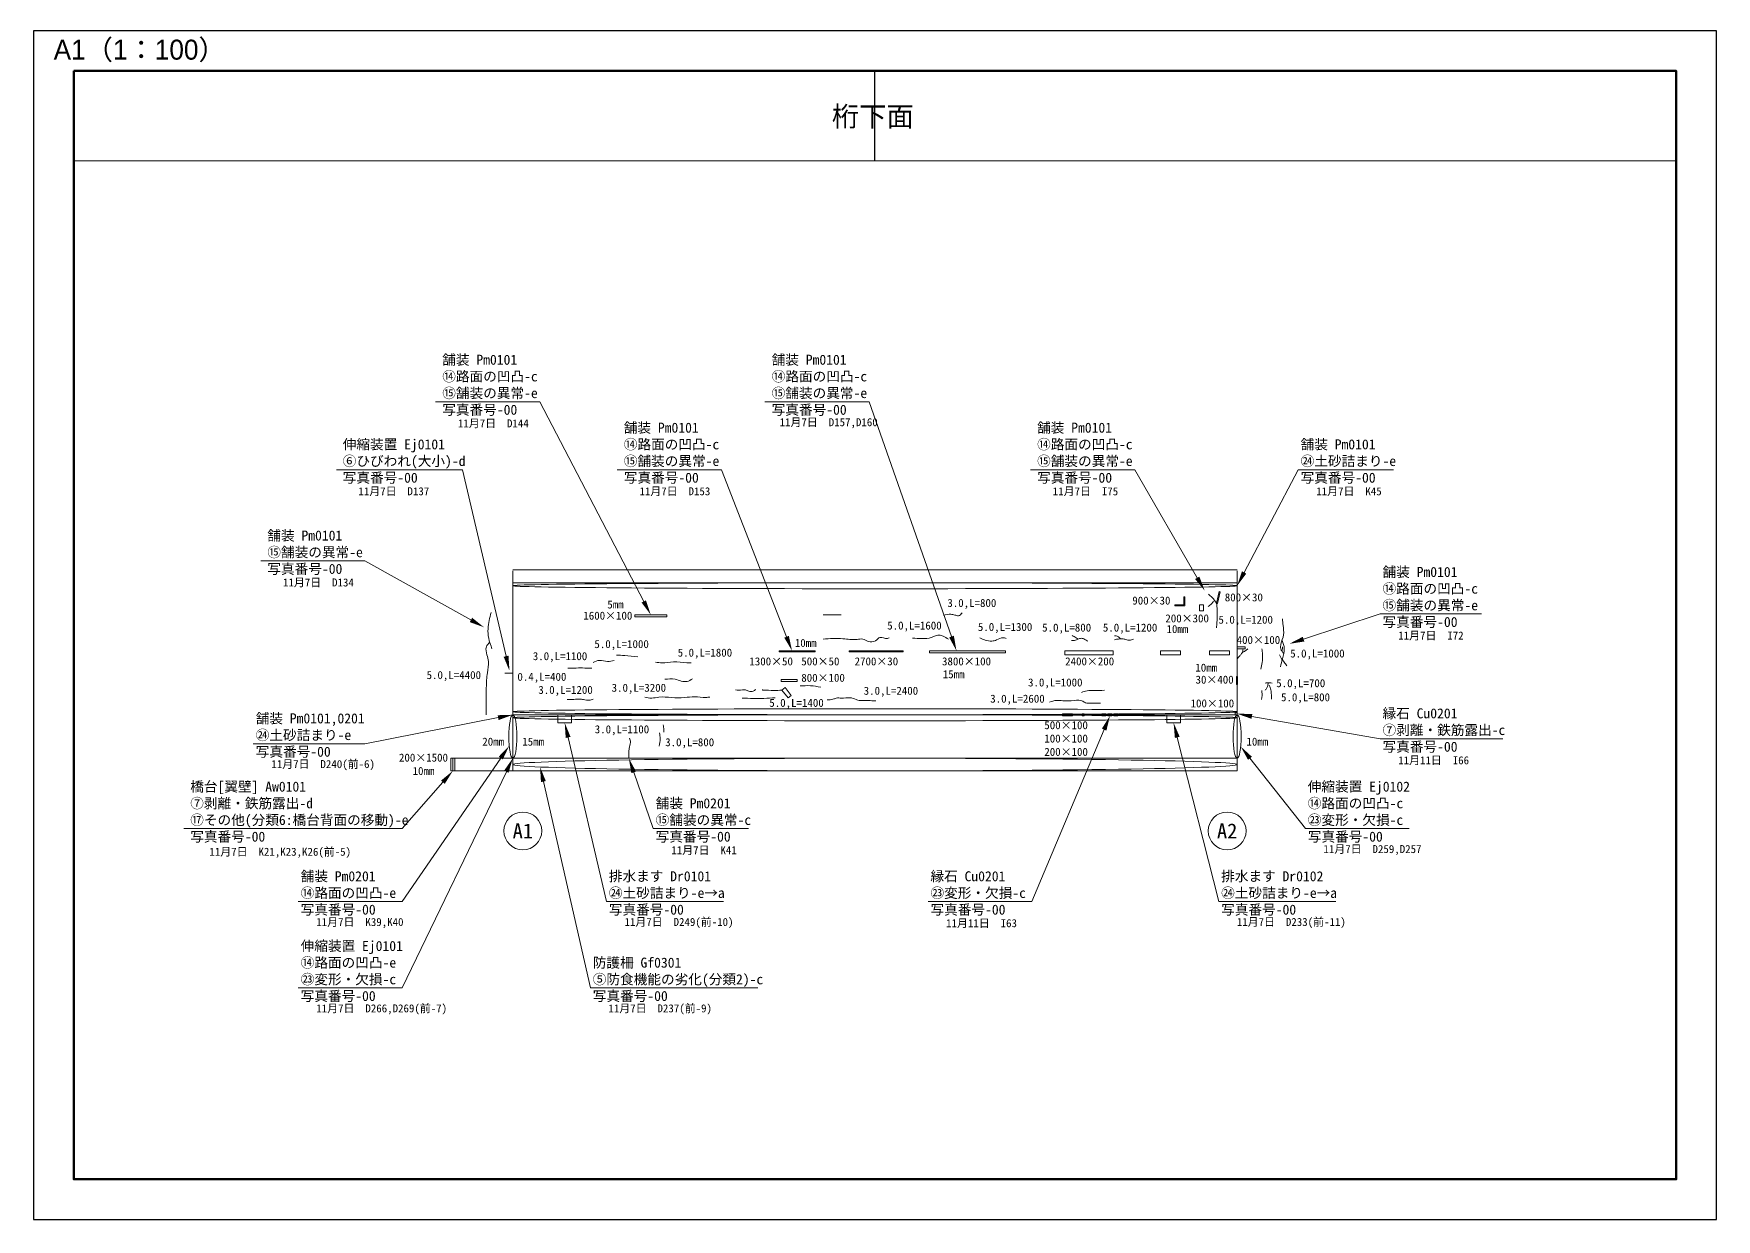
# Model space of a CAD drawing. Header units: millimetres. Extents: x 718636 to 802736, y 181423 to 368697.
# Drawn here: x 718636 to 802736, y 181423 to 240689 of the extents above; entities that cross this region are included whole.
import ezdxf
from ezdxf import colors
from ezdxf.entities.mleader import LeaderData, LeaderLine
from ezdxf.math import Vec2, Vec3

# ---------------------------------------------------------------- set-up
doc = ezdxf.new("R2010")
doc.units = ezdxf.units.MM
doc.layers.get('Defpoints').update_dxf_attribs({"color": 4})
for name, color, linetype, lineweight in [('D-MTR-FRAM', 7, 'Continuous', 13), ('D-STR', 1, 'Continuous', 13), ('D-STR-HTXT', 7, 'Continuous', 13), ('D-STR-TXT', 7, 'Continuous', 13), ('D-TTL', 2, 'Continuous', 140)]:
    doc.layers.add(name, color=color, linetype=linetype, lineweight=lineweight)
doc.styles.add('MS ゴシック', font='MS Gothic.ttf')
doc.styles.add('MSPゴシック', font='MS PGothic.ttf')
doc.styles.add('MSゴシック', font='MS Gothic.ttf')
doc.styles.get("Standard").update_dxf_attribs({"font": 'arial.ttf'})

msp = doc.modelspace()

# ---------------------------------------------------------------- linework, layer by layer
at = {"layer": 'D-MTR-FRAM'}
msp.add_lwpolyline([(720636, 234339), (720636, 183423), (800736, 183423), (800736, 234339)], close=True, dxfattribs=at)
at = {"layer": 'D-STR', "color": 0}
for p, q in [((742586, 213881), (778786, 213881)), ((742586, 213244), (742586, 213837)), ((778786, 213244), (778786, 213837)), ((742586, 213244), (742586, 204475)), ((742586, 213244), (778786, 213244)), ((778786, 213244), (778786, 204475)), ((742586, 206644), (778786, 206644)), ((742586, 204475), (778786, 204475)), ((742586, 204475), (742586, 203837)), ((778786, 204475), (778786, 203837)), ((742586, 203837), (778786, 203837))]:
    msp.add_line(p, q, dxfattribs=at)
for points in [[(744838, 206243), (745518, 206243), (745518, 206644), (744838, 206644)], [(775270, 206243), (775951, 206243), (775951, 206644), (775270, 206644)], [(739586, 203837), (742586, 203837), (742586, 204475), (739586, 204475)]]:
    msp.add_lwpolyline(points, close=True, dxfattribs=at)
at = {"layer": 'D-STR-HTXT', "color": 1}
for p, q in [((758100, 211631), (759000, 211644)), ((742586, 208726), (742186, 208726)), ((739586, 204475), (739586, 203837))]:
    msp.add_line(p, q, dxfattribs=at)
for points in [[(777893, 212808), (777942, 212796), (777805, 212212), (777757, 212223)], [(776164, 212138), (776164, 212088), (775664, 212088), (775664, 212138), (776114, 212138), (776114, 212538), (776164, 212538)], [(776903, 211838), (776903, 212138), (777103, 212138), (777103, 211838)], [(748675, 211544), (750275, 211544), (750275, 211644), (748675, 211644)], [(755888, 209794), (757188, 209794), (757188, 209844), (755888, 209844)], [(757188, 209844), (757688, 209844), (757688, 209794), (757188, 209794)], [(759394, 209844), (762094, 209844), (762094, 209794), (759394, 209794)], [(763404, 209844), (767204, 209844), (767204, 209744), (763404, 209744)], [(770182, 209844), (772582, 209844), (772582, 209644), (770182, 209644)], [(774963, 209844), (775963, 209844), (775963, 209644), (774963, 209644)], [(777398, 209844), (778398, 209844), (778398, 209644), (777398, 209644)], [(778786, 210044), (779186, 210044), (779186, 209944), (778786, 209944)], [(756003, 208405), (756803, 208405), (756803, 208305), (756003, 208305)], [(756189, 208002), (756498, 207609), (756341, 207485), (756032, 207878)], [(778761, 208150), (778811, 208150), (778811, 208550), (778761, 208550)], [(770054, 206594), (770554, 206594), (770554, 206694), (770054, 206694)], [(771042, 206594), (771142, 206594), (771142, 206694), (771042, 206694)], [(772029, 206594), (772229, 206594), (772229, 206694), (772029, 206694)], [(772329, 206594), (772529, 206594), (772529, 206694), (772329, 206694)], [(772629, 206594), (772829, 206594), (772829, 206694), (772629, 206694)], [(778686, 206644), (778786, 206644), (778786, 206744), (778686, 206744)], [(739686, 203837), (739486, 203837), (739486, 204475), (739686, 204475)]]:
    msp.add_lwpolyline(points, close=True, dxfattribs=at)
msp.add_lwpolyline([(780007, 207410), (780039, 207605), (780028, 207863)], dxfattribs=at)
at = {"layer": 'D-STR-HTXT', "color": 1, "extrusion": (0, 0, -1)}
for centre in [(760686, 213093), (760686, 206494)]:
    msp.add_ellipse(centre, major_axis=(-18100, 0), ratio=0.008287, dxfattribs=at)
at = {"layer": 'D-STR-HTXT', "color": 1}
for centre, major_axis, ratio in [((760686, 206794), (-18100, 0), 0.008287), ((742586, 205559), (0, 1085), 0.184363), ((778786, 205559), (0, 1085), 0.184363)]:
    msp.add_ellipse(centre, major_axis=major_axis, ratio=ratio, dxfattribs=at)
at = {"layer": 'D-STR-HTXT', "extrusion": (0, 0, -1)}
msp.add_ellipse((760686, 204156), major_axis=(-18100, 0), ratio=0.017601, dxfattribs=at)
at = {"layer": 'D-STR-HTXT', "color": 1}
for points, knots in [([(777609, 212330), (777577, 212280), (777507, 212170), (777399, 212096), (777339, 212056)], [0, 0, 0, 0, 176.346337, 388.574244, 388.574244, 388.574244, 388.574244]), ([(777774, 212196), (777698, 212305), (777577, 212479), (777414, 212614), (777353, 212665)], [0, 0, 0, 0, 395.29554, 632.558779, 632.558779, 632.558779, 632.558779]), ([(777774, 212196), (777779, 212036), (777790, 211720), (777788, 211317), (777761, 211077), (777752, 210992)], [0, 0, 0, 0, 481.124179, 949.005832, 1206.235633, 1206.235633, 1206.235633, 1206.235633]), ([(741501, 211758), (741430, 211488), (741319, 211068), (741361, 210442), (741478, 210120), (741543, 209944)], [0, 0, 0, 0, 831.388633, 1293.87645, 1854.822138, 1854.822138, 1854.822138, 1854.822138]), ([(764107, 211623), (764232, 211647), (764423, 211684), (764667, 211638), (764879, 211556), (764986, 211669), (765046, 211733)], [0, 0, 0, 0, 375.25564, 571.700353, 754.560237, 992.161668, 992.161668, 992.161668, 992.161668]), ([(781053, 211444), (781062, 211333), (781083, 211066), (781152, 210627), (780974, 210266), (780939, 209917), (781055, 209776), (781120, 209699)], [0, 0, 0, 0, 334.957744, 810.487476, 1284.900201, 1519.487229, 1807.546577, 1807.546577, 1807.546577, 1807.546577]), ([(741430, 210274), (741361, 210200), (741195, 210023), (741285, 209651), (741406, 209239), (741284, 208682), (741253, 208034), (741264, 207332), (741255, 206881), (741250, 206644)], [0, 0, 0, 0, 288.778186, 689.90301, 1030.116197, 1593.348581, 2342.926841, 2986.842576, 3697.050112, 3697.050112, 3697.050112, 3697.050112]), ([(761388, 210495), (761360, 210481), (761219, 210411), (760935, 210617), (760714, 210273), (760353, 210264), (760088, 210471), (759644, 210364), (758993, 210487), (758424, 210450), (758092, 210428)], [0, 0, 0, 0, 90.532756, 463.830728, 739.509508, 1110.912235, 1404.5014, 1690.812394, 2397.750453, 3389.845429, 3389.845429, 3389.845429, 3389.845429]), ([(762560, 210470), (762717, 210466), (763029, 210459), (763413, 210449), (763671, 210581), (763877, 210645), (764125, 210566), (764272, 210477), (764356, 210426)], [0, 0, 0, 0, 476.359922, 943.777425, 1108.618882, 1342.256512, 1565.379967, 1860.759786, 1860.759786, 1860.759786, 1860.759786]), ([(765920, 210490), (766007, 210450), (766198, 210361), (766494, 210305), (766797, 210376), (767027, 210540), (767189, 210473), (767239, 210453)], [0, 0, 0, 0, 288.993341, 633.809873, 870.937131, 1222.999479, 1377.73449, 1377.73449, 1377.73449, 1377.73449]), ([(770500, 210354), (770569, 210355), (770682, 210358), (770838, 210425), (770996, 210489), (771174, 210419), (771273, 210352), (771322, 210318)], [0, 0, 0, 0, 203.169336, 334.293929, 509.523172, 692.914657, 871.939808, 871.939808, 871.939808, 871.939808]), ([(770535, 210601), (770571, 210586), (770678, 210541), (770767, 210468), (770827, 210420)], [0, 0, 0, 0, 116.881669, 344.973817, 344.973817, 344.973817, 344.973817]), ([(772653, 210589), (772713, 210586), (772834, 210580), (772913, 210487), (772954, 210439)], [0, 0, 0, 0, 170.94154, 349.569113, 349.569113, 349.569113, 349.569113]), ([(772661, 210397), (772786, 210421), (772976, 210459), (773223, 210408), (773415, 210348), (773540, 210393), (773606, 210417)], [0, 0, 0, 0, 375.25564, 571.700353, 754.560237, 958.670617, 958.670617, 958.670617, 958.670617]), ([(780951, 209038), (780983, 209172), (781056, 209475), (781199, 209927), (781084, 210228), (781032, 210362)], [0, 0, 0, 0, 416.799869, 940.310989, 1359.681778, 1359.681778, 1359.681778, 1359.681778]), ([(747758, 209630), (747898, 209623), (748255, 209604), (748611, 209560), (748827, 209534)], [0, 0, 0, 0, 421.321165, 1073.370355, 1073.370355, 1073.370355, 1073.370355]), ([(779080, 209944), (779077, 209902), (779070, 209803), (778993, 209677), (778890, 209557), (778823, 209480), (778786, 209437)], [0, 0, 0, 0, 125.259336, 293.24006, 429.693435, 600.236977, 600.236977, 600.236977, 600.236977]), ([(779032, 209747), (779085, 209774), (779188, 209828), (779275, 209904), (779317, 209940)], [0, 0, 0, 0, 178.508821, 345.122913, 345.122913, 345.122913, 345.122913]), ([(780026, 209940), (780039, 209853), (780072, 209627), (780045, 209283), (779994, 209035), (779971, 208923)], [0, 0, 0, 0, 264.826814, 683.446687, 1025.801674, 1025.801674, 1025.801674, 1025.801674]), ([(780906, 209639), (780923, 209593), (780975, 209455), (781135, 209298), (781229, 209157), (781270, 209097)], [0, 0, 0, 0, 145.67187, 436.500322, 655.919039, 655.919039, 655.919039, 655.919039]), ([(781057, 210044), (781057, 210012), (781057, 209940), (781031, 209872), (781017, 209835)], [0, 0, 0, 0, 95.236912, 214.596354, 214.596354, 214.596354, 214.596354]), ([(745334, 208967), (745616, 208977), (746013, 208991), (746410, 208972), (746526, 208967)], [0, 0, 0, 0, 844.954727, 1191.480932, 1191.480932, 1191.480932, 1191.480932]), ([(746596, 209262), (746701, 209308), (746934, 209410), (747292, 209264), (747534, 209327), (747642, 209356)], [0, 0, 0, 0, 332.957508, 738.398539, 1068.57745, 1068.57745, 1068.57745, 1068.57745]), ([(749710, 209273), (749823, 209255), (750123, 209208), (750646, 209341), (751130, 209229), (751428, 209236), (751502, 209237)], [0, 0, 0, 0, 340.683268, 904.936988, 1575.779276, 1798.680914, 1798.680914, 1798.680914, 1798.680914]), ([(750178, 208417), (750352, 208432), (750636, 208457), (750990, 208324), (751312, 208272), (751482, 208387), (751567, 208444)], [0, 0, 0, 0, 513.447561, 838.667471, 1138.181872, 1433.69093, 1433.69093, 1433.69093, 1433.69093]), ([(754731, 207912), (754687, 207877), (754587, 207795), (754382, 207795), (754224, 207903), (753994, 207873), (753830, 207880), (753718, 207884)], [0, 0, 0, 0, 164.525868, 381.796354, 555.389189, 714.719559, 1052.124817, 1052.124817, 1052.124817, 1052.124817]), ([(756032, 207878), (755900, 207866), (755585, 207836), (755256, 207879), (755059, 207882), (755044, 207882)], [0, 0, 0, 0, 395.56552, 946.00277, 988.693283, 988.693283, 988.693283, 988.693283]), ([(756942, 208083), (757114, 208095), (757462, 208119), (757804, 208056), (757976, 208023)], [0, 0, 0, 0, 517.29182, 1039.615147, 1039.615147, 1039.615147, 1039.615147]), ([(770999, 207759), (771093, 207793), (771296, 207867), (771691, 207841), (771981, 207857), (772154, 207867)], [0, 0, 0, 0, 294.475615, 643.578722, 1167.350598, 1167.350598, 1167.350598, 1167.350598]), ([(780187, 208227), (780255, 208239), (780374, 208258), (780492, 208237), (780543, 208228)], [0, 0, 0, 0, 204.806376, 358.425241, 358.425241, 358.425241, 358.425241]), ([(780187, 207873), (780215, 207911), (780275, 207992), (780323, 208123), (780342, 208211), (780349, 208248)], [0, 0, 0, 0, 141.139336, 300.659972, 412.53245, 412.53245, 412.53245, 412.53245]), ([(780394, 208117), (780424, 208042), (780485, 207888), (780496, 207649), (780499, 207493), (780500, 207422)], [0, 0, 0, 0, 239.072781, 493.892604, 708.177486, 708.177486, 708.177486, 708.177486]), ([(745300, 207412), (745414, 207409), (745618, 207404), (745891, 207434), (746145, 207407), (746377, 207338), (746532, 207400), (746593, 207425)], [0, 0, 0, 0, 340.203006, 612.70493, 817.456475, 1110.360048, 1304.895626, 1304.895626, 1304.895626, 1304.895626]), ([(749180, 207519), (749295, 207496), (749532, 207448), (749974, 207568), (750524, 207489), (751121, 207484), (751691, 207574), (752112, 207490), (752361, 207519), (752424, 207526)], [0, 0, 0, 0, 348.732538, 714.486566, 1344.726935, 1991.300994, 2505.577392, 3063.9659, 3254.214176, 3254.214176, 3254.214176, 3254.214176]), ([(755699, 207498), (755509, 207483), (754961, 207439), (754410, 207463), (754050, 207479)], [0, 0, 0, 0, 569.585534, 1650.567373, 1650.567373, 1650.567373, 1650.567373]), ([(758294, 207391), (758392, 207390), (758546, 207390), (758767, 207505), (759065, 207449), (759402, 207531), (759676, 207440), (759873, 207348), (760083, 207356), (760381, 207356), (760600, 207343), (760730, 207335)], [0, 0, 0, 0, 288.487363, 455.464834, 724.091795, 1159.839137, 1467.735628, 1567.493063, 1809.037462, 2077.664424, 2467.144643, 2467.144643, 2467.144643, 2467.144643]), ([(771963, 207219), (771786, 207218), (771518, 207216), (771197, 207224), (770983, 207399), (770580, 207350), (770155, 207323), (769739, 207386), (769525, 207315), (769412, 207277)], [0, 0, 0, 0, 540.126225, 818.834131, 908.696298, 1351.06099, 1916.35982, 2232.561146, 2583.232297, 2583.232297, 2583.232297, 2583.232297]), ([(750102, 206145), (750115, 206061), (750133, 205940), (750131, 205818), (750130, 205781)], [0, 0, 0, 0, 253.868037, 366.006733, 366.006733, 366.006733, 366.006733]), ([(748420, 205482), (748441, 205410), (748490, 205236), (748398, 204994), (748375, 204730), (748378, 204567), (748380, 204475)], [0, 0, 0, 0, 221.500741, 530.85666, 742.461967, 1018.872339, 1018.872339, 1018.872339, 1018.872339]), ([(749915, 205734), (749929, 205641), (749960, 205419), (749926, 205198), (749906, 205071)], [0, 0, 0, 0, 281.747166, 666.710902, 666.710902, 666.710902, 666.710902])]:
    msp.add_open_spline(points, degree=3, knots=knots, dxfattribs=at)
at = {"layer": 'D-STR-TXT'}
for centre in [(743086, 200837), (778286, 200837)]:
    msp.add_circle(centre, 945, dxfattribs=at)
at = {"layer": 'D-TTL', "linetype": 'Continuous'}
msp.add_lwpolyline([(720636, 238823), (800736, 238823), (800736, 183423), (720636, 183423)], close=True, dxfattribs=at)
at = {"layer": 'Defpoints'}
msp.add_line((760686, 234339), (760686, 238823), dxfattribs=at)
at = {"layer": 'Defpoints', "linetype": 'Continuous'}
msp.add_lwpolyline([(718636, 181423), (802736, 181423), (802736, 240823), (718636, 240823)], close=True, dxfattribs=at)

# ---------------------------------------------------------------- texts
at = {"layer": 'D-STR-HTXT', "color": 1, "char_height": 500, "attachment_point": 7, "style": 'MSゴシック'}
for s, width, heights, insert in [('舗装 Pm0101\\P⑭路面の凹凸-c\\P⑮舗装の異常-e\\P写真番号-00', 9073.14, [0], (739058, 221584)), ('舗装 Pm0101\\P⑭路面の凹凸-c\\P⑮舗装の異常-e\\P写真番号-00', 9073.14, [0], (755522, 221584)), ('舗装 Pm0101\\P⑭路面の凹凸-c\\P⑮舗装の異常-e\\P写真番号-00', 9073.14, [0], (748131, 218188)), ('舗装 Pm0101\\P⑭路面の凹凸-c\\P⑮舗装の異常-e\\P写真番号-00', 9073.14, [0], (768788, 218188)), ('伸縮装置 Ej0101\\P⑥ひびわれ(大小)-d\\P写真番号-00', 9073.14, [0], (734083, 218188)), ('舗装 Pm0101\\P㉔土砂詰まり-e\\P写真番号-00', 9073.14, [0], (781958, 218188)), ('舗装 Pm0101\\P⑮舗装の異常-e\\P写真番号-00', 9073.14, [0], (730316, 213631)), ('舗装 Pm0101\\P⑭路面の凹凸-c\\P⑮舗装の異常-e\\P写真番号-00', 9073.14, [0], (786053, 210977)), ('縁石 Cu0201\\P⑦剥離・鉄筋露出-c\\P写真番号-00', 9073.14, [0], (786053, 204741)), ('舗装 Pm0101,0201\\P㉔土砂詰まり-e\\P写真番号-00', 9073.14, [0], (729735, 204491)), ('橋台[翼壁] Aw0101\\P⑦剥離・鉄筋露出-d\\P⑰その他(分類6:橋台背面の移動)-e\\P写真番号-00', 14521.87, [0], (726462, 200247)), ('伸縮装置 Ej0102\\P⑭路面の凹凸-c\\P㉓変形・欠損-c\\P写真番号-00', 9073.14, [0], (782316, 200247)), ('舗装 Pm0201\\P⑮舗装の異常-c\\P写真番号-00', 9073.14, [0], (749724, 200247)), ('舗装 Pm0201\\P⑭路面の凹凸-e\\P写真番号-00', 9073.14, [0], (731981, 196599)), ('縁石 Cu0201\\P㉓変形・欠損-c\\P写真番号-00', 9073.14, [2334], (763458, 196599)), ('伸縮装置 Ej0101\\P⑭路面の凹凸-e\\P㉓変形・欠損-c\\P写真番号-00', 9073.14, [0], (731981, 192282))]:
    msp.add_mtext_dynamic_manual_height_columns(s, width=width, gutter_width=50, heights=heights, dxfattribs=dict(at, insert=insert))
at = {"layer": 'D-STR-HTXT', "color": 5, "char_height": 500, "attachment_point": 7, "style": 'MSゴシック'}
for s, insert in [('\\pt7000;排水ます Dr0101\\P㉔土砂詰まり-e→a\\P\\ptz;写真番号-00', (747383, 196599)), ('\\pt7000;排水ます Dr0102\\P㉔土砂詰まり-e→a\\P\\ptz;写真番号-00', (777986, 196599))]:
    msp.add_mtext_dynamic_manual_height_columns(s, width=9073.14, gutter_width=50, heights=[0], dxfattribs=dict(at, insert=insert))
at = {"layer": 'D-STR-HTXT', "insert": (746580, 192282), "char_height": 500, "attachment_point": 7, "style": 'MSゴシック'}
msp.add_mtext_dynamic_manual_height_columns('防護柵 Gf0301\\P⑤防食機能の劣化(分類2)-c\\P写真番号-00', width=9073.14, gutter_width=50, heights=[0], dxfattribs=at)
at = {"layer": 'D-STR-TXT', "style": 'MSPゴシック'}
msp.add_text('桁下面', height=1000, dxfattribs=at).set_placement((758533, 236055))
at = {"layer": 'D-STR-TXT', "color": 1, "char_height": 400, "attachment_point": 5, "style": 'MSゴシック'}
for s, insert in [('5mm', (747715, 212154)), ('3.0,L=800', (765526, 212180)), ('900×30', (774499, 212349)), ('800×30', (779120, 212509)), ('1600×100', (747334, 211595)), ('5.0,L=1600', (762658, 211052)), ('5.0,L=1300', (767188, 210981)), ('5.0,L=800', (770265, 210950)), ('5.0,L=1200', (773435, 210950)), ('200×300', (776286, 211459)), ('10mm', (775800, 210924)), ('5.0,L=1200', (779213, 211344)), ('5.0,L=1000', (748022, 210126)), ('10mm', (757223, 210231)), ('400×100', (779849, 210380)), ('3.0,L=1100', (744944, 209522)), ('5.0,L=1800', (752186, 209699)), ('1300×50', (755495, 209310)), ('500×50', (757956, 209310)), ('2700×30', (760756, 209310)), ('3800×100', (765260, 209310)), ('2400×200', (771415, 209310)), ('5.0,L=1000', (782799, 209656)), ('5.0,L=4400', (739635, 208577)), ('0.4,L=400', (744038, 208491)), ('800×100', (758090, 208491)), ('15mm', (764618, 208666)), ('30×400', (777659, 208397)), ('10mm', (777241, 208996)), ('3.0,L=1200', (745220, 207835)), ('3.0,L=3200', (748884, 207943)), ('3.0,L=2400', (761482, 207793)), ('3.0,L=1000', (769696, 208207)), ('5.0,L=700', (781965, 208171)), ('5.0,L=1400', (756764, 207188)), ('3.0,L=2600', (767807, 207397)), ('100×100', (777547, 207210)), ('5.0,L=800', (782204, 207468)), ('3.0,L=1100', (748039, 205866)), ('500×100\\P100×100\\P200×100', (770237, 205453)), ('20mm', (741604, 205297)), ('15mm', (743601, 205297)), ('3.0,L=800', (751424, 205219)), ('10mm', (779795, 205297)), ('200×1500\\P10mm', (738119, 204166))]:
    msp.add_mtext_dynamic_manual_height_columns(s, width=9073.14, gutter_width=50, heights=[0], dxfattribs=dict(at, insert=insert))
at = {"layer": 'D-STR-TXT', "char_height": 750, "attachment_point": 5, "style": 'MSゴシック'}
for s, insert in [('A1', (743086, 200837)), ('A2', (778286, 200837))]:
    msp.add_mtext_dynamic_manual_height_columns(s, width=23330.92, gutter_width=129, heights=[0], dxfattribs=dict(at, insert=insert))
at = {"layer": 'Defpoints', "insert": (719636, 239823), "char_height": 1000, "attachment_point": 4, "style": 'MS ゴシック'}
msp.add_mtext('{\\fMS PGothic|b0|i0|c128|p50;A1（1：100）}', dxfattribs=at)
at = {"layer": 'Defpoints', "char_height": 400, "attachment_point": 7, "style": 'MSゴシック'}
for s, insert in [('11月7日\u3000D144', (739840, 220965)), ('11月7日\u3000D157,D160', (755920, 220965)), ('11月7日\u3000D137', (734866, 217569)), ('11月7日\u3000D153', (748914, 217569)), ('11月7日\u3000I75', (769570, 217569)), ('11月7日\u3000K45', (782741, 217569)), ('11月7日\u3000D134', (731099, 213012)), ('11月7日\u3000I72', (786836, 210358)), ('11月7日\u3000D240(前-6)', (730517, 203872)), ('11月11日\u3000I66', (786836, 204123)), ('11月7日\u3000D259,D257', (783099, 199629)), ('11月7日\u3000K21,K23,K26(前-5)', (727420, 199491)), ('11月7日\u3000K41', (750507, 199629)), ('11月7日\u3000K39,K40', (732763, 195981)), ('11月7日\u3000D249(前-10)', (748166, 195981)), ('11月11日\u3000I63', (764240, 195981)), ('11月7日\u3000D233(前-11)', (778769, 195981)), ('11月7日\u3000D266,D269(前-7)', (732763, 191663)), ('11月7日\u3000D237(前-9)', (747362, 191663))]:
    msp.add_mtext_dynamic_manual_height_columns(s, width=9073.14, gutter_width=50, heights=[0], dxfattribs=dict(at, insert=insert))

# ---------------------------------------------------------------- leaders
at = {"layer": 'D-STR-HTXT', "color": 1}
ml = msp.add_multileader_mtext('Standard', dxfattribs=at)
ml.set_content('')
ml.set_leader_properties(color=256, linetype='ByLayer', lineweight=13)
ml.build(insert=Vec2(0, 0))
ml.multileader.update_dxf_attribs({"text_left_attachment_type": 8, "text_right_attachment_type": 5, "dogleg_length": 5000, "arrow_head_size": 750})
ctx = ml.context
ctx.base_point, ctx.char_height, ctx.arrow_head_size, ctx.plane_origin = Vec3(738723, 222291), 200, 750, Vec3(752310, 220557)
ctx.left_attachment, ctx.right_attachment = 8, 5
notes = []
notes.append((ctx, [(0, (1, 1, 0), (743937, 222291), (-1, 0), 5214, [(0, [(749475, 211644)], 0, [])])]))
ctx.mtext, ml.multileader.dxf.content_type = None, 0
ml = msp.add_multileader_mtext('Standard', dxfattribs=at)
ml.set_content('')
ml.set_leader_properties(color=256, linetype='ByLayer', lineweight=13)
ml.build(insert=Vec2(0, 0))
ml.multileader.update_dxf_attribs({"text_left_attachment_type": 8, "text_right_attachment_type": 5, "dogleg_length": 5000, "arrow_head_size": 750})
ctx = ml.context
ctx.base_point, ctx.char_height, ctx.arrow_head_size, ctx.plane_origin = Vec3(755188, 222291), 200, 750, Vec3(768775, 220557)
ctx.left_attachment, ctx.right_attachment = 8, 5
notes.append((ctx, [(0, (1, 1, 0), (760402, 222291), (-1, 0), 5214, [(0, [(764758, 209844)], 0, [])])]))
ctx.mtext, ml.multileader.dxf.content_type = None, 0
ml = msp.add_multileader_mtext('Standard', dxfattribs=at)
ml.set_content('')
ml.set_leader_properties(color=256, linetype='ByLayer', lineweight=13)
ml.build(insert=Vec2(0, 0))
ml.multileader.update_dxf_attribs({"text_left_attachment_type": 8, "text_right_attachment_type": 5, "dogleg_length": 5000, "arrow_head_size": 750})
ctx = ml.context
ctx.base_point, ctx.char_height, ctx.arrow_head_size, ctx.plane_origin = Vec3(733768, 218895), 200, 750, Vec3(748447, 217160)
ctx.left_attachment, ctx.right_attachment = 8, 5
notes.append((ctx, [(0, (1, 1, 0), (740074, 218895), (-1, 0), 6306, [(0, [(742418, 208839)], 0, [])])]))
ctx.mtext, ml.multileader.dxf.content_type = None, 0
ml = msp.add_multileader_mtext('Standard', dxfattribs=at)
ml.set_content('')
ml.set_leader_properties(color=256, linetype='ByLayer', lineweight=13)
ml.build(insert=Vec2(0, 0))
ml.multileader.update_dxf_attribs({"text_left_attachment_type": 8, "text_right_attachment_type": 5, "dogleg_length": 5000, "arrow_head_size": 750})
ctx = ml.context
ctx.base_point, ctx.char_height, ctx.arrow_head_size, ctx.plane_origin = Vec3(747797, 218895), 200, 750, Vec3(761384, 217160)
ctx.left_attachment, ctx.right_attachment = 8, 5
notes.append((ctx, [(0, (1, 1, 0), (753011, 218895), (-1, 0), 5214, [(0, [(756538, 209844)], 0, [])])]))
ctx.mtext, ml.multileader.dxf.content_type = None, 0
ml = msp.add_multileader_mtext('Standard', dxfattribs=at)
ml.set_content('')
ml.set_leader_properties(color=256, linetype='ByLayer', lineweight=13)
ml.build(insert=Vec2(0, 0))
ml.multileader.update_dxf_attribs({"text_left_attachment_type": 8, "text_right_attachment_type": 5, "dogleg_length": 5000, "arrow_head_size": 750})
ctx = ml.context
ctx.base_point, ctx.char_height, ctx.arrow_head_size, ctx.plane_origin = Vec3(768453, 218895), 200, 750, Vec3(782040, 217160)
ctx.left_attachment, ctx.right_attachment = 8, 5
notes.append((ctx, [(0, (1, 1, 0), (773667, 218895), (-1, 0), 5214, [(0, [(777165, 212842)], 0, [])])]))
ctx.mtext, ml.multileader.dxf.content_type = None, 0
ml = msp.add_multileader_mtext('Standard', dxfattribs=at)
ml.set_content('')
ml.set_leader_properties(color=256, linetype='ByLayer', lineweight=13)
ml.build(insert=Vec2(0, 0))
ml.multileader.update_dxf_attribs({"text_left_attachment_type": 8, "text_right_attachment_type": 5, "dogleg_length": 5000, "arrow_head_size": 750})
ctx = ml.context
ctx.base_point, ctx.char_height, ctx.arrow_head_size, ctx.plane_origin = Vec3(786598, 218895), 200, 750, Vec3(761026, 217160)
ctx.left_attachment, ctx.right_attachment = 8, 5
notes.append((ctx, [(0, (1, 1, 0), (781838, 218895), (1, 0), 4761, [(0, [(778786, 213093)], 0, [])])]))
ctx.mtext, ml.multileader.dxf.content_type = None, 0
ml = msp.add_multileader_mtext('Standard', dxfattribs=at)
ml.set_content('')
ml.set_leader_properties(color=256, linetype='ByLayer', lineweight=13)
ml.build(insert=Vec2(0, 0))
ml.multileader.update_dxf_attribs({"text_left_attachment_type": 8, "text_right_attachment_type": 5, "dogleg_length": 5000, "arrow_head_size": 750})
ctx = ml.context
ctx.base_point, ctx.char_height, ctx.arrow_head_size, ctx.plane_origin = Vec3(729982, 214338), 200, 750, Vec3(743569, 212604)
ctx.left_attachment, ctx.right_attachment = 8, 5
notes.append((ctx, [(0, (1, 1, 0), (735196, 214338), (-1, 0), 5214, [(0, [(741146, 211018)], 0, [])])]))
ctx.mtext, ml.multileader.dxf.content_type = None, 0
ml = msp.add_multileader_mtext('Standard', dxfattribs=at)
ml.set_content('')
ml.set_leader_properties(color=256, linetype='ByLayer', lineweight=13)
ml.build(insert=Vec2(0, 0))
ml.multileader.update_dxf_attribs({"text_left_attachment_type": 8, "text_right_attachment_type": 5, "dogleg_length": 5000, "arrow_head_size": 750})
ctx = ml.context
ctx.base_point, ctx.char_height, ctx.arrow_head_size, ctx.plane_origin = Vec3(790996, 211684), 200, 750, Vec3(765122, 209949)
ctx.left_attachment, ctx.right_attachment = 8, 5
notes.append((ctx, [(0, (1, 1, 0), (785933, 211684), (1, 0), 5062, [(0, [(781393, 210190)], 0, [])])]))
ctx.mtext, ml.multileader.dxf.content_type = None, 0
ml = msp.add_multileader_mtext('Standard', dxfattribs=at)
ml.set_content('')
ml.set_leader_properties(color=256, linetype='ByLayer', lineweight=13)
ml.build(insert=Vec2(0, 0))
ml.multileader.update_dxf_attribs({"text_left_attachment_type": 8, "text_right_attachment_type": 5, "dogleg_length": 5000, "arrow_head_size": 750})
ctx = ml.context
ctx.base_point, ctx.char_height, ctx.arrow_head_size, ctx.plane_origin = Vec3(729615, 205198), 200, 750, Vec3(743569, 203463)
ctx.left_attachment, ctx.right_attachment = 8, 5
notes.append((ctx, [(0, (1, 1, 0), (735196, 205198), (-1, 0), 5581, [(0, [(742586, 206644)], 0, [])])]))
ctx.mtext, ml.multileader.dxf.content_type = None, 0
at = {"layer": 'D-STR-HTXT', "color": 5}
ml = msp.add_multileader_mtext('Standard', dxfattribs=at)
ml.set_content('')
ml.set_leader_properties(color=256, linetype='ByLayer', lineweight=13)
ml.build(insert=Vec2(0, 0))
ml.multileader.update_dxf_attribs({"text_left_attachment_type": 8, "text_right_attachment_type": 5, "dogleg_length": 5000, "arrow_head_size": 750})
ctx = ml.context
ctx.base_point, ctx.char_height, ctx.arrow_head_size, ctx.plane_origin = Vec3(753115, 197307), 200, 750, Vec3(726451, 195572)
ctx.left_attachment, ctx.right_attachment = 8, 5
notes.append((ctx, [(0, (1, 1, 0), (747263, 197307), (1, 0), 5852, [(0, [(745178, 206243)], 0, [])])]))
ctx.mtext, ml.multileader.dxf.content_type = None, 0
at = {"layer": 'D-STR-HTXT', "color": 1}
ml = msp.add_multileader_mtext('Standard', dxfattribs=at)
ml.set_content('')
ml.set_leader_properties(color=256, linetype='ByLayer', lineweight=13)
ml.build(insert=Vec2(0, 0))
ml.multileader.update_dxf_attribs({"text_left_attachment_type": 8, "text_right_attachment_type": 5, "dogleg_length": 5000, "arrow_head_size": 750})
ctx = ml.context
ctx.base_point, ctx.char_height, ctx.arrow_head_size, ctx.plane_origin = Vec3(763338, 197307), 200, 750, Vec3(776903, 195572)
ctx.left_attachment, ctx.right_attachment = 8, 5
notes.append((ctx, [(0, (1, 1, 0), (768531, 197307), (-1, 0), 5193, [(0, [(772429, 206594)], 0, [])])]))
ctx.mtext, ml.multileader.dxf.content_type = None, 0
at = {"layer": 'D-STR-HTXT', "color": 5}
ml = msp.add_multileader_mtext('Standard', dxfattribs=at)
ml.set_content('')
ml.set_leader_properties(color=256, linetype='ByLayer', lineweight=13)
ml.build(insert=Vec2(0, 0))
ml.multileader.update_dxf_attribs({"text_left_attachment_type": 8, "text_right_attachment_type": 5, "dogleg_length": 5000, "arrow_head_size": 750})
ctx = ml.context
ctx.base_point, ctx.char_height, ctx.arrow_head_size, ctx.plane_origin = Vec3(783718, 197307), 200, 750, Vec3(757055, 195572)
ctx.left_attachment, ctx.right_attachment = 8, 5
notes.append((ctx, [(0, (1, 1, 0), (777866, 197307), (1, 0), 5852, [(0, [(775610, 206243)], 0, [])])]))
ctx.mtext, ml.multileader.dxf.content_type = None, 0
at = {"layer": 'D-STR-HTXT', "color": 1}
ml = msp.add_multileader_mtext('Standard', dxfattribs=at)
ml.set_content('')
ml.set_leader_properties(color=256, linetype='ByLayer', lineweight=13)
ml.build(insert=Vec2(0, 0))
ml.multileader.update_dxf_attribs({"text_left_attachment_type": 8, "text_right_attachment_type": 5, "dogleg_length": 5000, "arrow_head_size": 750})
ctx = ml.context
ctx.base_point, ctx.char_height, ctx.arrow_head_size, ctx.plane_origin = Vec3(792069, 205449), 200, 750, Vec3(765122, 203714)
ctx.left_attachment, ctx.right_attachment = 8, 5
notes.append((ctx, [(0, (1, 1, 0), (785933, 205449), (1, 0), 6135, [(0, [(778786, 206694)], 0, [])])]))
ctx.mtext, ml.multileader.dxf.content_type = None, 0
ml = msp.add_multileader_mtext('Standard', dxfattribs=at)
ml.set_content('')
ml.set_leader_properties(color=256, linetype='ByLayer', lineweight=13)
ml.build(insert=Vec2(0, 0))
ml.multileader.update_dxf_attribs({"text_left_attachment_type": 8, "text_right_attachment_type": 5, "dogleg_length": 5000, "arrow_head_size": 750})
ctx = ml.context
ctx.base_point, ctx.char_height, ctx.arrow_head_size, ctx.plane_origin = Vec3(731861, 197307), 200, 750, Vec3(745426, 195572)
ctx.left_attachment, ctx.right_attachment = 8, 5
notes.append((ctx, [(0, (1, 1, 0), (737053, 197307), (-1, 0), 5193, [(0, [(742405, 205097)], 0, [])])]))
ctx.mtext, ml.multileader.dxf.content_type = None, 0
ml = msp.add_multileader_mtext('Standard', dxfattribs=at)
ml.set_content('')
ml.set_leader_properties(color=256, linetype='ByLayer', lineweight=13)
ml.build(insert=Vec2(0, 0))
ml.multileader.update_dxf_attribs({"text_left_attachment_type": 8, "text_right_attachment_type": 5, "dogleg_length": 5000, "arrow_head_size": 750})
ctx = ml.context
ctx.base_point, ctx.char_height, ctx.arrow_head_size, ctx.plane_origin = Vec3(731861, 192989), 200, 750, Vec3(745426, 191254)
ctx.left_attachment, ctx.right_attachment = 8, 5
notes.append((ctx, [(0, (1, 1, 0), (737053, 192989), (-1, 0), 5193, [(0, [(742586, 204475)], 0, [])])]))
ctx.mtext, ml.multileader.dxf.content_type = None, 0
ml = msp.add_multileader_mtext('Standard', dxfattribs=at)
ml.set_content('')
ml.set_leader_properties(color=256, linetype='ByLayer', lineweight=13)
ml.build(insert=Vec2(0, 0))
ml.multileader.update_dxf_attribs({"text_left_attachment_type": 8, "text_right_attachment_type": 5, "dogleg_length": 5000, "arrow_head_size": 750})
ctx = ml.context
ctx.base_point, ctx.char_height, ctx.arrow_head_size, ctx.plane_origin = Vec3(754365, 200955), 200, 750, Vec3(728792, 199220)
ctx.left_attachment, ctx.right_attachment = 8, 5
notes.append((ctx, [(0, (1, 1, 0), (749604, 200955), (1, 0), 4761, [(0, [(748380, 204475)], 0, [])])]))
ctx.mtext, ml.multileader.dxf.content_type = None, 0
ml = msp.add_multileader_mtext('Standard', dxfattribs=at)
ml.set_content('')
ml.set_leader_properties(color=256, linetype='ByLayer', lineweight=13)
ml.build(insert=Vec2(0, 0))
ml.multileader.update_dxf_attribs({"text_left_attachment_type": 8, "text_right_attachment_type": 5, "dogleg_length": 5000, "arrow_head_size": 750})
ctx = ml.context
ctx.base_point, ctx.char_height, ctx.arrow_head_size, ctx.plane_origin = Vec3(787389, 200955), 200, 750, Vec3(761384, 199220)
ctx.left_attachment, ctx.right_attachment = 8, 5
notes.append((ctx, [(0, (1, 1, 0), (782196, 200955), (1, 0), 5193, [(0, [(778963, 205057)], 0, [])])]))
ctx.mtext, ml.multileader.dxf.content_type = None, 0
ml = msp.add_multileader_mtext('Standard', dxfattribs=at)
ml.set_content('')
ml.set_leader_properties(color=256, linetype='ByLayer', lineweight=13)
ml.build(insert=Vec2(0, 0))
ml.multileader.update_dxf_attribs({"text_left_attachment_type": 8, "text_right_attachment_type": 5, "dogleg_length": 5000, "arrow_head_size": 750})
ctx = ml.context
ctx.base_point, ctx.char_height, ctx.arrow_head_size, ctx.plane_origin = Vec3(726138, 200955), 200, 750, Vec3(745426, 199220)
ctx.left_attachment, ctx.right_attachment = 8, 5
notes.append((ctx, [(0, (1, 1, 0), (737053, 200955), (-1, 0), 10915, [(0, [(739586, 203837)], 0, [])])]))
ctx.mtext, ml.multileader.dxf.content_type = None, 0
at = {"layer": 'D-STR-HTXT'}
ml = msp.add_multileader_mtext('Standard', dxfattribs=at)
ml.set_content('')
ml.set_leader_properties(color=256, linetype='ByLayer', lineweight=13)
ml.build(insert=Vec2(0, 0))
ml.multileader.update_dxf_attribs({"text_left_attachment_type": 8, "text_right_attachment_type": 5, "dogleg_length": 5000, "arrow_head_size": 750})
ctx = ml.context
ctx.base_point, ctx.char_height, ctx.arrow_head_size, ctx.plane_origin = Vec3(754833, 192989), 200, 750, Vec3(725648, 191254)
ctx.left_attachment, ctx.right_attachment = 8, 5
notes.append((ctx, [(0, (1, 1, 0), (746459, 192989), (1, 0), 8373, [(0, [(743946, 204035)], 0, [])])]))
ctx.mtext, ml.multileader.dxf.content_type = None, 0
for ctx, leaders in notes:
    for number, flags, end, landing, length, lines in leaders:
        leader = LeaderData()
        leader.index, (leader.has_last_leader_line, leader.has_dogleg_vector, leader.attachment_direction) = number, flags
        leader.last_leader_point, leader.dogleg_vector, leader.dogleg_length = Vec3(end), Vec3(landing), length
        for number, points, colour, breaks in lines:
            line = LeaderLine()
            line.index, line.vertices, line.color, line.breaks = number, Vec3.list(points), colors.encode_raw_color(colour), breaks
            leader.lines.append(line)
        ctx.leaders.append(leader)

doc.saveas('drawing.dxf')
